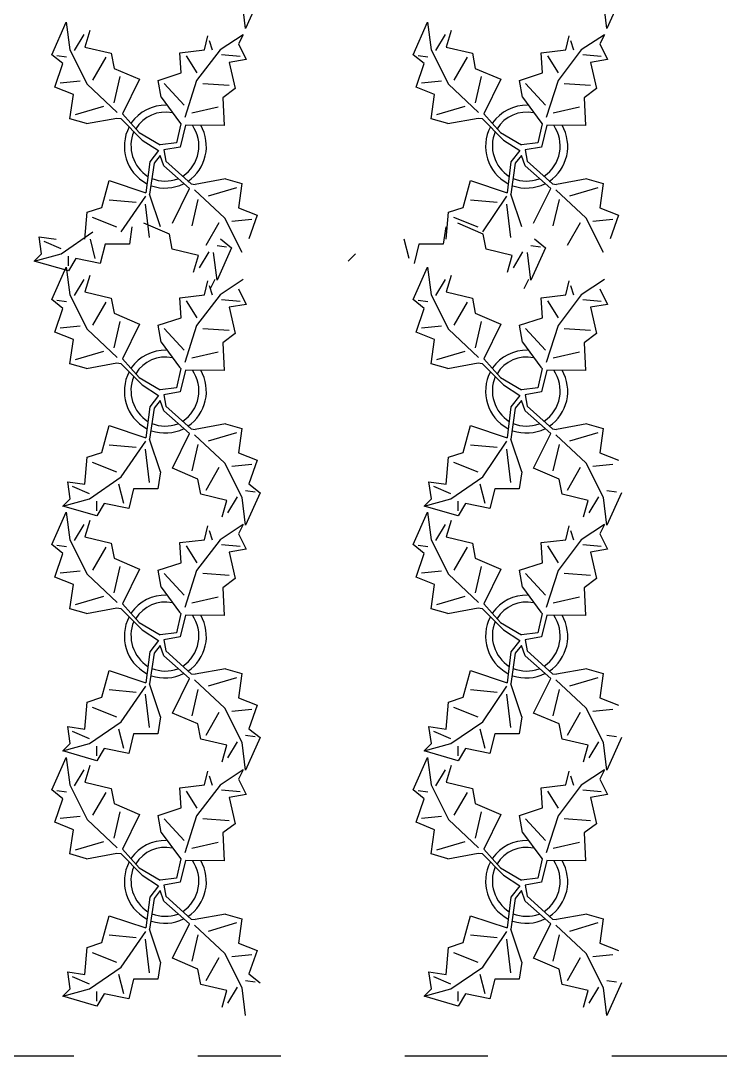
# Model space of a CAD drawing. Header units: inches. Extents: x 8624 to 20537, y 780 to 7738.
# Drawn here: x 17193.9 to 17295.3, y 1319.6 to 1469.7 of the extents above; entities that cross this region are included whole.
import ezdxf

# ---------------------------------------------------------------- set-up
doc = ezdxf.new("R2010")
doc.units = ezdxf.units.IN
doc.header["$MEASUREMENT"] = 0
doc.linetypes.add('ACAD_ISO03W100', pattern=[30, 12, -18])

msp = doc.modelspace()

# ---------------------------------------------------------------- linework, layer by layer
at = {"color": 114, "linetype": 'Continuous'}
for p, q in [((17226.5, 1468.58), (17225.99, 1472.58)), ((17228.59, 1473.29), (17226.5, 1468.58)), ((17278.87, 1468.58), (17278.36, 1472.58)), ((17280.96, 1473.29), (17278.87, 1468.58)), ((17198.42, 1464.77), (17200.5, 1469.48)), ((17200.5, 1469.48), (17201.01, 1465.48)), ((17250.79, 1464.77), (17252.88, 1469.48)), ((17252.88, 1469.48), (17253.39, 1465.48)), ((17203.91, 1468.28), (17203.21, 1465.88)), ((17256.28, 1468.28), (17255.59, 1465.88)), ((17201.71, 1465.38), (17203.11, 1467.68)), ((17220.55, 1465.47), (17221.02, 1467.48)), ((17221.23, 1466.81), (17221.67, 1465.47)), ((17226.16, 1467.67), (17222.79, 1465.46)), ((17226.16, 1467.67), (17225.48, 1466.33)), ((17225.48, 1466.33), (17226.58, 1464.09)), ((17254.09, 1465.38), (17255.48, 1467.68)), ((17272.93, 1465.47), (17273.39, 1467.48)), ((17273.61, 1466.81), (17274.04, 1465.47)), ((17278.53, 1467.67), (17275.16, 1465.46)), ((17278.53, 1467.67), (17277.85, 1466.33)), ((17277.85, 1466.33), (17278.95, 1464.09)), ((17201.01, 1465.48), (17203.52, 1460.48)), ((17203.21, 1465.88), (17207.01, 1464.99)), ((17207.01, 1464.99), (17207.42, 1462.79)), ((17216.97, 1465.05), (17220.55, 1465.47)), ((17217.17, 1462.15), (17216.97, 1465.05)), ((17222.79, 1465.46), (17219.4, 1461.01)), ((17253.39, 1465.48), (17255.9, 1460.48)), ((17255.59, 1465.88), (17259.39, 1464.99)), ((17259.39, 1464.99), (17259.79, 1462.79)), ((17269.35, 1465.05), (17272.93, 1465.47)), ((17269.55, 1462.15), (17269.35, 1465.05)), ((17275.16, 1465.46), (17271.78, 1461.01)), ((17200.02, 1463.47), (17198.42, 1464.77)), ((17198.83, 1460.07), (17200.02, 1463.47)), ((17199.12, 1464.67), (17200.52, 1464.48)), ((17206.22, 1464.39), (17204.32, 1461.08)), ((17217.86, 1464.6), (17219.41, 1462.13)), ((17223.01, 1464.78), (17225.69, 1464.54)), ((17226.58, 1464.09), (17224.12, 1463.66)), ((17224.12, 1463.66), (17224.98, 1459.85)), ((17252.39, 1463.47), (17250.79, 1464.77)), ((17251.2, 1460.07), (17252.39, 1463.47)), ((17251.49, 1464.67), (17252.89, 1464.48)), ((17258.59, 1464.39), (17256.7, 1461.08)), ((17270.24, 1464.6), (17271.78, 1462.13)), ((17275.38, 1464.78), (17278.06, 1464.54)), ((17278.95, 1464.09), (17276.49, 1463.66)), ((17276.49, 1463.66), (17277.36, 1459.85)), ((17207.42, 1462.79), (17211.12, 1461.2)), ((17213.81, 1461.05), (17217.17, 1462.15)), ((17259.79, 1462.79), (17263.5, 1461.2)), ((17266.19, 1461.05), (17269.55, 1462.15)), ((17199.62, 1460.67), (17202.52, 1460.98)), ((17203.52, 1460.48), (17207.87, 1456.37)), ((17207.43, 1457.79), (17208.32, 1461.59)), ((17211.12, 1461.2), (17208.63, 1456.19)), ((17214.24, 1458.59), (17213.81, 1461.05)), ((17214.7, 1460.6), (17217.59, 1457.45)), ((17219.4, 1461.01), (17217.67, 1455.66)), ((17224.09, 1460.3), (17220.29, 1460.56)), ((17252, 1460.67), (17254.9, 1460.98)), ((17255.9, 1460.48), (17260.24, 1456.37)), ((17259.8, 1457.79), (17260.7, 1461.59)), ((17263.5, 1461.2), (17261.01, 1456.19)), ((17266.61, 1458.59), (17266.19, 1461.05)), ((17267.08, 1460.6), (17269.96, 1457.45)), ((17271.78, 1461.01), (17270.05, 1455.66)), ((17276.47, 1460.3), (17272.67, 1460.56)), ((17201.53, 1458.98), (17198.83, 1460.07)), ((17201.04, 1455.48), (17201.53, 1458.98)), ((17224.98, 1459.85), (17223.18, 1458.52)), ((17253.9, 1458.98), (17251.2, 1460.07)), ((17253.41, 1455.48), (17253.9, 1458.98)), ((17277.36, 1459.85), (17275.56, 1458.52)), ((17201.83, 1456.08), (17205.93, 1457.29)), ((17214.24, 1458.59), (17216.9, 1454.99)), ((17223.18, 1458.52), (17223.38, 1454.5)), ((17254.21, 1456.08), (17258.31, 1457.29)), ((17266.61, 1458.59), (17269.27, 1454.99)), ((17275.56, 1458.52), (17275.75, 1454.5)), ((17211.07, 1453.49), (17208.63, 1456.19)), ((17218.69, 1456.32), (17222.5, 1457.19)), ((17263.44, 1453.49), (17261.01, 1456.19)), ((17271.07, 1456.32), (17274.88, 1457.19)), ((17203.44, 1454.78), (17201.04, 1455.48)), ((17203.44, 1454.78), (17207.84, 1455.59)), ((17207.84, 1455.59), (17208.4, 1455.53)), ((17208.4, 1455.53), (17211.52, 1452.4)), ((17217.12, 1454.77), (17216.48, 1452)), ((17216.9, 1454.99), (17217.12, 1454.77)), ((17217.79, 1454.54), (17217, 1451.39)), ((17223.38, 1454.5), (17217.79, 1454.54)), ((17255.81, 1454.78), (17253.41, 1455.48)), ((17255.81, 1454.78), (17260.21, 1455.59)), ((17260.21, 1455.59), (17260.78, 1455.53)), ((17260.78, 1455.53), (17263.9, 1452.4)), ((17269.49, 1454.77), (17268.85, 1452)), ((17269.27, 1454.99), (17269.49, 1454.77)), ((17270.16, 1454.54), (17269.37, 1451.39)), ((17275.75, 1454.5), (17270.16, 1454.54)), ((17211.07, 1453.49), (17214.13, 1451.69)), ((17263.44, 1453.49), (17266.5, 1451.69)), ((17211.52, 1452.4), (17213.87, 1450.88)), ((17216.48, 1452), (17214.13, 1451.69)), ((17217, 1451.39), (17214.65, 1450.98)), ((17216.48, 1452), (17216.48, 1452)), ((17263.9, 1452.4), (17266.24, 1450.88)), ((17268.85, 1452), (17266.5, 1451.69)), ((17269.37, 1451.39), (17267.03, 1450.98)), ((17268.85, 1452), (17268.85, 1452)), ((17213.87, 1450.88), (17212.59, 1449.22)), ((17214.13, 1450.17), (17213.22, 1449.05)), ((17214.65, 1448.64), (17214.13, 1450.17)), ((17214.65, 1450.98), (17214.91, 1449.35)), ((17266.24, 1450.88), (17264.96, 1449.22)), ((17266.5, 1450.17), (17265.59, 1449.05)), ((17267.03, 1448.64), (17266.5, 1450.17)), ((17267.03, 1450.98), (17267.29, 1449.35)), ((17212.59, 1449.22), (17212.02, 1444.76)), ((17213.22, 1449.05), (17212.57, 1444.57)), ((17218.37, 1445.36), (17214.65, 1448.64)), ((17214.91, 1449.35), (17218.6, 1446.03)), ((17264.96, 1449.22), (17264.39, 1444.76)), ((17265.59, 1449.05), (17264.94, 1444.57)), ((17270.74, 1445.36), (17267.03, 1448.64)), ((17267.29, 1449.35), (17270.97, 1446.03)), ((17205.66, 1442.64), (17206.72, 1446.52)), ((17206.72, 1446.52), (17212.02, 1444.76)), ((17215.88, 1440.36), (17218.37, 1445.36)), ((17218.6, 1446.03), (17219.17, 1445.97)), ((17223.56, 1446.78), (17219.17, 1445.97)), ((17225.17, 1445.48), (17221.07, 1444.27)), ((17223.56, 1446.78), (17225.97, 1446.08)), ((17225.97, 1446.08), (17225.47, 1442.58)), ((17258.03, 1442.64), (17259.09, 1446.52)), ((17259.09, 1446.52), (17264.39, 1444.76)), ((17268.25, 1440.36), (17270.74, 1445.36)), ((17270.97, 1446.03), (17271.54, 1445.97)), ((17275.94, 1446.78), (17271.54, 1445.97)), ((17277.54, 1445.48), (17273.44, 1444.27)), ((17275.94, 1446.78), (17278.34, 1446.08)), ((17278.34, 1446.08), (17277.85, 1442.58)), ((17208.48, 1439.1), (17212.01, 1444.25)), ((17214.14, 1439.81), (17212.57, 1444.57)), ((17223.48, 1441.08), (17219.09, 1445.18)), ((17260.86, 1439.1), (17264.38, 1444.25)), ((17266.52, 1439.81), (17264.94, 1444.57)), ((17275.85, 1441.08), (17271.46, 1445.18)), ((17203.53, 1441.93), (17205.66, 1442.64)), ((17210.61, 1443.34), (17206.72, 1443.7)), ((17211.94, 1443.11), (17212.51, 1438.27)), ((17219.57, 1443.77), (17218.68, 1439.96)), ((17225.47, 1442.58), (17228.18, 1441.49)), ((17255.91, 1441.93), (17258.03, 1442.64)), ((17262.98, 1443.34), (17259.09, 1443.7)), ((17264.31, 1443.11), (17264.89, 1438.27)), ((17271.94, 1443.77), (17271.05, 1439.96)), ((17277.85, 1442.58), (17280.55, 1441.49)), ((17203.18, 1438.04), (17203.53, 1441.93)), ((17204.24, 1441.22), (17207.78, 1439.81)), ((17225.99, 1436.08), (17223.48, 1441.08)), ((17227.38, 1440.88), (17224.48, 1440.58)), ((17228.18, 1441.49), (17226.98, 1438.08)), ((17255.56, 1438.04), (17255.91, 1441.93)), ((17256.62, 1441.22), (17260.15, 1439.81)), ((17278.36, 1436.08), (17275.85, 1441.08)), ((17279.75, 1440.88), (17276.85, 1440.58)), ((17280.55, 1441.49), (17279.36, 1438.08)), ((17210, 1439.81), (17209.65, 1437.33)), ((17215.45, 1438.77), (17211.74, 1440.36)), ((17220.79, 1437.17), (17222.68, 1440.47)), ((17255.5, 1439.81), (17255.15, 1437.33)), ((17260.95, 1438.77), (17257.24, 1440.36)), ((17273.16, 1437.17), (17275.05, 1440.47)), ((17196.57, 1438.39), (17199.04, 1438.04)), ((17196.92, 1435.92), (17196.57, 1438.39)), ((17199.75, 1435.92), (17204.35, 1439.1)), ((17204.7, 1435.21), (17203.99, 1438.04)), ((17215.85, 1436.57), (17215.45, 1438.77)), ((17222.85, 1438.08), (17224.45, 1436.79)), ((17250.2, 1435.21), (17249.49, 1438.04)), ((17261.35, 1436.57), (17260.95, 1438.77)), ((17268.35, 1438.08), (17269.95, 1436.79)), ((17199.75, 1436.62), (17197.28, 1437.69)), ((17206.12, 1437.33), (17205.41, 1434.5)), ((17209.65, 1437.33), (17206.12, 1437.33)), ((17219.65, 1435.68), (17215.85, 1436.57)), ((17223.75, 1436.89), (17222.35, 1437.08)), ((17224.45, 1436.79), (17222.36, 1432.08)), ((17251.62, 1437.33), (17250.91, 1434.5)), ((17255.15, 1437.33), (17251.62, 1437.33)), ((17265.15, 1435.68), (17261.35, 1436.57)), ((17269.25, 1436.89), (17267.85, 1437.08)), ((17269.95, 1436.79), (17267.86, 1432.08)), ((17195.86, 1434.86), (17199.75, 1435.92)), ((17195.86, 1434.86), (17196.92, 1435.92)), ((17200.81, 1433.44), (17195.86, 1434.86)), ((17200.81, 1434.15), (17200.81, 1435.56)), ((17201.87, 1435.21), (17200.81, 1433.44)), ((17205.41, 1434.5), (17201.87, 1435.21)), ((17218.96, 1433.27), (17219.65, 1435.68)), ((17221.15, 1436.18), (17219.76, 1433.88)), ((17222.36, 1432.08), (17221.85, 1436.08)), ((17241.36, 1434.86), (17242.42, 1435.92)), ((17264.46, 1433.27), (17265.15, 1435.68)), ((17266.65, 1436.18), (17265.26, 1433.88)), ((17267.86, 1432.08), (17267.35, 1436.08)), ((17198.42, 1429.27), (17200.5, 1433.98)), ((17200.5, 1433.98), (17201.01, 1429.98)), ((17250.79, 1429.27), (17252.88, 1433.98)), ((17252.88, 1433.98), (17253.39, 1429.98)), ((17201.71, 1429.88), (17203.11, 1432.18)), ((17203.91, 1432.78), (17203.21, 1430.38)), ((17220.55, 1429.97), (17221.02, 1431.98)), ((17222.02, 1432.17), (17221.34, 1430.83)), ((17226.16, 1432.17), (17222.79, 1429.96)), ((17254.09, 1429.88), (17255.48, 1432.18)), ((17256.28, 1432.78), (17255.59, 1430.38)), ((17267.52, 1432.17), (17266.84, 1430.83)), ((17272.93, 1429.97), (17273.39, 1431.98)), ((17278.53, 1432.17), (17275.16, 1429.96)), ((17203.21, 1430.38), (17207.01, 1429.49)), ((17221.23, 1431.31), (17221.67, 1429.97)), ((17225.48, 1430.83), (17226.58, 1428.59)), ((17255.59, 1430.38), (17259.39, 1429.49)), ((17273.61, 1431.31), (17274.04, 1429.97)), ((17277.85, 1430.83), (17278.95, 1428.59)), ((17200.02, 1427.97), (17198.42, 1429.27)), ((17199.12, 1429.17), (17200.52, 1428.98)), ((17201.01, 1429.98), (17203.52, 1424.98)), ((17206.22, 1428.89), (17204.32, 1425.58)), ((17207.01, 1429.49), (17207.42, 1427.29)), ((17216.97, 1429.55), (17220.55, 1429.97)), ((17217.17, 1426.65), (17216.97, 1429.55)), ((17217.86, 1429.1), (17219.41, 1426.63)), ((17222.79, 1429.96), (17219.4, 1425.51)), ((17223.01, 1429.28), (17225.69, 1429.04)), ((17252.39, 1427.97), (17250.79, 1429.27)), ((17251.49, 1429.17), (17252.89, 1428.98)), ((17253.39, 1429.98), (17255.9, 1424.98)), ((17258.59, 1428.89), (17256.7, 1425.58)), ((17259.39, 1429.49), (17259.79, 1427.29)), ((17269.35, 1429.55), (17272.93, 1429.97)), ((17269.55, 1426.65), (17269.35, 1429.55)), ((17270.24, 1429.1), (17271.78, 1426.63)), ((17275.16, 1429.96), (17271.78, 1425.51)), ((17275.38, 1429.28), (17278.06, 1429.04)), ((17198.83, 1424.57), (17200.02, 1427.97)), ((17207.42, 1427.29), (17211.12, 1425.7)), ((17226.58, 1428.59), (17224.12, 1428.16)), ((17224.12, 1428.16), (17224.98, 1424.35)), ((17251.2, 1424.57), (17252.39, 1427.97)), ((17259.79, 1427.29), (17263.5, 1425.7)), ((17278.95, 1428.59), (17276.49, 1428.16)), ((17276.49, 1428.16), (17277.36, 1424.35)), ((17207.43, 1422.29), (17208.32, 1426.09)), ((17213.81, 1425.55), (17217.17, 1426.65)), ((17259.8, 1422.29), (17260.7, 1426.09)), ((17266.19, 1425.55), (17269.55, 1426.65)), ((17201.53, 1423.48), (17198.83, 1424.57)), ((17199.62, 1425.17), (17202.52, 1425.48)), ((17203.52, 1424.98), (17207.87, 1420.87)), ((17211.12, 1425.7), (17208.63, 1420.69)), ((17214.24, 1423.09), (17213.81, 1425.55)), ((17214.7, 1425.1), (17217.59, 1421.95)), ((17219.4, 1425.51), (17217.67, 1420.16)), ((17224.09, 1424.8), (17220.29, 1425.06)), ((17224.98, 1424.35), (17223.18, 1423.02)), ((17253.9, 1423.48), (17251.2, 1424.57)), ((17252, 1425.17), (17254.9, 1425.48)), ((17255.9, 1424.98), (17260.24, 1420.87)), ((17263.5, 1425.7), (17261.01, 1420.69)), ((17266.61, 1423.09), (17266.19, 1425.55)), ((17267.08, 1425.1), (17269.96, 1421.95)), ((17271.78, 1425.51), (17270.05, 1420.16)), ((17276.47, 1424.8), (17272.67, 1425.06)), ((17277.36, 1424.35), (17275.56, 1423.02)), ((17201.04, 1419.98), (17201.53, 1423.48)), ((17214.24, 1423.09), (17216.9, 1419.49)), ((17223.18, 1423.02), (17223.38, 1419)), ((17253.41, 1419.98), (17253.9, 1423.48)), ((17266.61, 1423.09), (17269.27, 1419.49)), ((17275.56, 1423.02), (17275.75, 1419)), ((17201.83, 1420.58), (17205.93, 1421.79)), ((17218.69, 1420.82), (17222.5, 1421.69)), ((17254.21, 1420.58), (17258.31, 1421.79)), ((17271.07, 1420.82), (17274.88, 1421.69)), ((17203.44, 1419.28), (17201.04, 1419.98)), ((17203.44, 1419.28), (17207.84, 1420.09)), ((17207.84, 1420.09), (17208.4, 1420.03)), ((17208.4, 1420.03), (17211.52, 1416.9)), ((17211.07, 1417.99), (17208.63, 1420.69)), ((17255.81, 1419.28), (17253.41, 1419.98)), ((17255.81, 1419.28), (17260.21, 1420.09)), ((17260.21, 1420.09), (17260.78, 1420.03)), ((17260.78, 1420.03), (17263.9, 1416.9)), ((17263.44, 1417.99), (17261.01, 1420.69)), ((17217.12, 1419.27), (17216.48, 1416.5)), ((17216.9, 1419.49), (17217.12, 1419.27)), ((17217.79, 1419.04), (17217, 1415.89)), ((17223.38, 1419), (17217.79, 1419.04)), ((17269.49, 1419.27), (17268.85, 1416.5)), ((17269.27, 1419.49), (17269.49, 1419.27)), ((17270.16, 1419.04), (17269.37, 1415.89)), ((17275.75, 1419), (17270.16, 1419.04)), ((17211.07, 1417.99), (17214.13, 1416.19)), ((17211.52, 1416.9), (17213.87, 1415.38)), ((17263.44, 1417.99), (17266.5, 1416.19)), ((17263.9, 1416.9), (17266.24, 1415.38)), ((17213.87, 1415.38), (17212.59, 1413.72)), ((17216.48, 1416.5), (17214.13, 1416.19)), ((17217, 1415.89), (17214.65, 1415.48)), ((17214.65, 1415.48), (17214.91, 1413.85)), ((17216.48, 1416.5), (17216.48, 1416.5)), ((17266.24, 1415.38), (17264.96, 1413.72)), ((17268.85, 1416.5), (17266.5, 1416.19)), ((17269.37, 1415.89), (17267.03, 1415.48)), ((17267.03, 1415.48), (17267.29, 1413.85)), ((17268.85, 1416.5), (17268.85, 1416.5)), ((17214.13, 1414.67), (17213.22, 1413.55)), ((17214.65, 1413.14), (17214.13, 1414.67)), ((17214.91, 1413.85), (17218.6, 1410.53)), ((17266.5, 1414.67), (17265.59, 1413.55)), ((17267.03, 1413.14), (17266.5, 1414.67)), ((17267.29, 1413.85), (17270.97, 1410.53)), ((17212.59, 1413.72), (17212.02, 1409.26)), ((17213.22, 1413.55), (17212.57, 1409.07)), ((17218.37, 1409.86), (17214.65, 1413.14)), ((17264.96, 1413.72), (17264.39, 1409.26)), ((17265.59, 1413.55), (17264.94, 1409.07)), ((17270.74, 1409.86), (17267.03, 1413.14)), ((17205.66, 1407.14), (17206.72, 1411.02)), ((17206.72, 1411.02), (17212.02, 1409.26)), ((17223.56, 1411.28), (17219.17, 1410.47)), ((17223.56, 1411.28), (17225.97, 1410.58)), ((17258.03, 1407.14), (17259.09, 1411.02)), ((17259.09, 1411.02), (17264.39, 1409.26)), ((17275.94, 1411.28), (17271.54, 1410.47)), ((17275.94, 1411.28), (17278.34, 1410.58)), ((17215.88, 1404.86), (17218.37, 1409.86)), ((17218.6, 1410.53), (17219.17, 1410.47)), ((17223.48, 1405.58), (17219.09, 1409.68)), ((17225.17, 1409.98), (17221.07, 1408.77)), ((17225.97, 1410.58), (17225.47, 1407.08)), ((17268.25, 1404.86), (17270.74, 1409.86)), ((17270.97, 1410.53), (17271.54, 1410.47)), ((17275.85, 1405.58), (17271.46, 1409.68)), ((17277.54, 1409.98), (17273.44, 1408.77)), ((17278.34, 1410.58), (17277.85, 1407.08)), ((17210.61, 1407.84), (17206.72, 1408.2)), ((17208.48, 1403.6), (17212.01, 1408.75)), ((17214.14, 1404.31), (17212.57, 1409.07)), ((17219.57, 1408.27), (17218.68, 1404.46)), ((17262.98, 1407.84), (17259.09, 1408.2)), ((17260.86, 1403.6), (17264.38, 1408.75)), ((17266.52, 1404.31), (17264.94, 1409.07)), ((17271.94, 1408.27), (17271.05, 1404.46)), ((17203.18, 1402.54), (17203.53, 1406.43)), ((17203.53, 1406.43), (17205.66, 1407.14)), ((17211.94, 1407.61), (17212.51, 1402.77)), ((17225.47, 1407.08), (17228.18, 1405.99)), ((17255.56, 1402.54), (17255.91, 1406.43)), ((17255.91, 1406.43), (17258.03, 1407.14)), ((17264.31, 1407.61), (17264.89, 1402.77)), ((17277.85, 1407.08), (17280.55, 1405.99)), ((17204.24, 1405.72), (17207.78, 1404.31)), ((17219.58, 1403.27), (17215.88, 1404.86)), ((17220.79, 1401.67), (17222.68, 1404.97)), ((17225.99, 1400.58), (17223.48, 1405.58)), ((17227.38, 1405.38), (17224.48, 1405.08)), ((17228.18, 1405.99), (17226.98, 1402.58)), ((17256.62, 1405.72), (17260.15, 1404.31)), ((17271.96, 1403.27), (17268.25, 1404.86)), ((17273.16, 1401.67), (17275.05, 1404.97)), ((17278.36, 1400.58), (17275.85, 1405.58)), ((17279.75, 1405.38), (17276.85, 1405.08)), ((17203.89, 1400.42), (17208.48, 1403.6)), ((17214.14, 1404.31), (17213.79, 1401.83)), ((17219.99, 1401.07), (17219.58, 1403.27)), ((17256.26, 1400.42), (17260.86, 1403.6)), ((17266.52, 1404.31), (17266.16, 1401.83)), ((17272.36, 1401.07), (17271.96, 1403.27)), ((17200.71, 1402.89), (17203.18, 1402.54)), ((17201.06, 1400.42), (17200.71, 1402.89)), ((17203.89, 1401.12), (17201.41, 1402.19)), ((17208.84, 1399.71), (17208.13, 1402.54)), ((17210.25, 1401.83), (17209.55, 1399)), ((17213.79, 1401.83), (17210.25, 1401.83)), ((17226.98, 1402.58), (17228.59, 1401.29)), ((17253.08, 1402.89), (17255.56, 1402.54)), ((17253.43, 1400.42), (17253.08, 1402.89)), ((17256.26, 1401.12), (17253.79, 1402.19)), ((17261.21, 1399.71), (17260.5, 1402.54)), ((17262.63, 1401.83), (17261.92, 1399)), ((17266.16, 1401.83), (17262.63, 1401.83)), ((17200, 1399.36), (17203.89, 1400.42)), ((17200, 1399.36), (17201.06, 1400.42)), ((17223.79, 1400.18), (17219.99, 1401.07)), ((17225.29, 1400.68), (17223.89, 1398.38)), ((17226.5, 1396.58), (17225.99, 1400.58)), ((17227.89, 1401.39), (17226.49, 1401.58)), ((17228.59, 1401.29), (17226.5, 1396.58)), ((17252.37, 1399.36), (17256.26, 1400.42)), ((17252.37, 1399.36), (17253.43, 1400.42)), ((17276.16, 1400.18), (17272.36, 1401.07)), ((17277.66, 1400.68), (17276.27, 1398.38)), ((17278.87, 1396.58), (17278.36, 1400.58)), ((17280.26, 1401.39), (17278.86, 1401.58)), ((17280.96, 1401.29), (17278.87, 1396.58)), ((17204.95, 1397.94), (17200, 1399.36)), ((17204.95, 1398.65), (17204.95, 1400.06)), ((17206.01, 1399.71), (17204.95, 1397.94)), ((17209.55, 1399), (17206.01, 1399.71)), ((17223.09, 1397.77), (17223.79, 1400.18)), ((17257.32, 1397.94), (17252.37, 1399.36)), ((17257.32, 1398.65), (17257.32, 1400.06)), ((17258.38, 1399.71), (17257.32, 1397.94)), ((17261.92, 1399), (17258.38, 1399.71)), ((17275.47, 1397.77), (17276.16, 1400.18)), ((17198.42, 1393.77), (17200.5, 1398.48)), ((17200.5, 1398.48), (17201.01, 1394.48)), ((17203.91, 1397.28), (17203.21, 1394.88)), ((17250.79, 1393.77), (17252.88, 1398.48)), ((17252.88, 1398.48), (17253.39, 1394.48)), ((17256.28, 1397.28), (17255.59, 1394.88)), ((17201.71, 1394.38), (17203.11, 1396.68)), ((17220.55, 1394.47), (17221.02, 1396.48)), ((17221.23, 1395.81), (17221.67, 1394.47)), ((17226.16, 1396.67), (17222.79, 1394.46)), ((17226.16, 1396.67), (17225.48, 1395.33)), ((17254.09, 1394.38), (17255.48, 1396.68)), ((17272.93, 1394.47), (17273.39, 1396.48)), ((17273.61, 1395.81), (17274.04, 1394.47)), ((17278.53, 1396.67), (17275.16, 1394.46)), ((17278.53, 1396.67), (17277.85, 1395.33)), ((17201.01, 1394.48), (17203.52, 1389.48)), ((17203.21, 1394.88), (17207.01, 1393.99)), ((17216.97, 1394.05), (17220.55, 1394.47)), ((17222.79, 1394.46), (17219.4, 1390.01)), ((17225.48, 1395.33), (17226.58, 1393.09)), ((17253.39, 1394.48), (17255.9, 1389.48)), ((17255.59, 1394.88), (17259.39, 1393.99)), ((17269.35, 1394.05), (17272.93, 1394.47)), ((17275.16, 1394.46), (17271.78, 1390.01)), ((17277.85, 1395.33), (17278.95, 1393.09)), ((17200.02, 1392.47), (17198.42, 1393.77)), ((17199.12, 1393.67), (17200.52, 1393.48)), ((17206.22, 1393.39), (17204.32, 1390.08)), ((17207.01, 1393.99), (17207.42, 1391.79)), ((17217.17, 1391.15), (17216.97, 1394.05)), ((17217.86, 1393.6), (17219.41, 1391.13)), ((17223.01, 1393.78), (17225.69, 1393.54)), ((17226.58, 1393.09), (17224.12, 1392.66)), ((17252.39, 1392.47), (17250.79, 1393.77)), ((17251.49, 1393.67), (17252.89, 1393.48)), ((17258.59, 1393.39), (17256.7, 1390.08)), ((17259.39, 1393.99), (17259.79, 1391.79)), ((17269.55, 1391.15), (17269.35, 1394.05)), ((17270.24, 1393.6), (17271.78, 1391.13)), ((17275.38, 1393.78), (17278.06, 1393.54)), ((17278.95, 1393.09), (17276.49, 1392.66)), ((17198.83, 1389.07), (17200.02, 1392.47)), ((17207.42, 1391.79), (17211.12, 1390.2)), ((17224.12, 1392.66), (17224.98, 1388.85)), ((17251.2, 1389.07), (17252.39, 1392.47)), ((17259.79, 1391.79), (17263.5, 1390.2)), ((17276.49, 1392.66), (17277.36, 1388.85)), ((17199.62, 1389.67), (17202.52, 1389.98)), ((17207.43, 1386.79), (17208.32, 1390.59)), ((17211.12, 1390.2), (17208.63, 1385.19)), ((17213.81, 1390.05), (17217.17, 1391.15)), ((17214.24, 1387.59), (17213.81, 1390.05)), ((17219.4, 1390.01), (17217.67, 1384.66)), ((17252, 1389.67), (17254.9, 1389.98)), ((17259.8, 1386.79), (17260.7, 1390.59)), ((17263.5, 1390.2), (17261.01, 1385.19)), ((17266.19, 1390.05), (17269.55, 1391.15)), ((17266.61, 1387.59), (17266.19, 1390.05)), ((17271.78, 1390.01), (17270.05, 1384.66)), ((17201.53, 1387.98), (17198.83, 1389.07)), ((17203.52, 1389.48), (17207.87, 1385.37)), ((17214.7, 1389.6), (17217.59, 1386.45)), ((17224.09, 1389.3), (17220.29, 1389.56)), ((17224.98, 1388.85), (17223.18, 1387.52)), ((17253.9, 1387.98), (17251.2, 1389.07)), ((17255.9, 1389.48), (17260.24, 1385.37)), ((17267.08, 1389.6), (17269.96, 1386.45)), ((17276.47, 1389.3), (17272.67, 1389.56)), ((17277.36, 1388.85), (17275.56, 1387.52)), ((17201.04, 1384.48), (17201.53, 1387.98)), ((17214.24, 1387.59), (17216.9, 1383.99)), ((17223.18, 1387.52), (17223.38, 1383.5)), ((17253.41, 1384.48), (17253.9, 1387.98)), ((17266.61, 1387.59), (17269.27, 1383.99)), ((17275.56, 1387.52), (17275.75, 1383.5)), ((17201.83, 1385.08), (17205.93, 1386.29)), ((17218.69, 1385.32), (17222.5, 1386.19)), ((17254.21, 1385.08), (17258.31, 1386.29)), ((17271.07, 1385.32), (17274.88, 1386.19)), ((17203.44, 1383.78), (17201.04, 1384.48)), ((17203.44, 1383.78), (17207.84, 1384.59)), ((17207.84, 1384.59), (17208.4, 1384.53)), ((17208.4, 1384.53), (17211.52, 1381.4)), ((17211.07, 1382.49), (17208.63, 1385.19)), ((17217.12, 1383.77), (17216.48, 1381)), ((17216.9, 1383.99), (17217.12, 1383.77)), ((17255.81, 1383.78), (17253.41, 1384.48)), ((17255.81, 1383.78), (17260.21, 1384.59)), ((17260.21, 1384.59), (17260.78, 1384.53)), ((17260.78, 1384.53), (17263.9, 1381.4)), ((17263.44, 1382.49), (17261.01, 1385.19)), ((17269.49, 1383.77), (17268.85, 1381)), ((17269.27, 1383.99), (17269.49, 1383.77)), ((17211.07, 1382.49), (17214.13, 1380.69)), ((17217.79, 1383.54), (17217, 1380.39)), ((17223.38, 1383.5), (17217.79, 1383.54)), ((17263.44, 1382.49), (17266.5, 1380.69)), ((17270.16, 1383.54), (17269.37, 1380.39)), ((17275.75, 1383.5), (17270.16, 1383.54)), ((17211.52, 1381.4), (17213.87, 1379.88)), ((17216.48, 1381), (17214.13, 1380.69)), ((17216.48, 1381), (17216.48, 1381)), ((17263.9, 1381.4), (17266.24, 1379.88)), ((17268.85, 1381), (17266.5, 1380.69)), ((17268.85, 1381), (17268.85, 1381)), ((17213.87, 1379.88), (17212.59, 1378.22)), ((17217, 1380.39), (17214.65, 1379.98)), ((17214.65, 1379.98), (17214.91, 1378.35)), ((17266.24, 1379.88), (17264.96, 1378.22)), ((17269.37, 1380.39), (17267.03, 1379.98)), ((17267.03, 1379.98), (17267.29, 1378.35)), ((17212.59, 1378.22), (17212.02, 1373.76)), ((17213.22, 1378.05), (17212.57, 1373.57)), ((17214.13, 1379.17), (17213.22, 1378.05)), ((17214.65, 1377.64), (17214.13, 1379.17)), ((17214.91, 1378.35), (17218.6, 1375.03)), ((17264.96, 1378.22), (17264.39, 1373.76)), ((17265.59, 1378.05), (17264.94, 1373.57)), ((17266.5, 1379.17), (17265.59, 1378.05)), ((17267.03, 1377.64), (17266.5, 1379.17)), ((17267.29, 1378.35), (17270.97, 1375.03)), ((17218.37, 1374.36), (17214.65, 1377.64)), ((17270.74, 1374.36), (17267.03, 1377.64)), ((17205.66, 1371.64), (17206.72, 1375.52)), ((17206.72, 1375.52), (17212.02, 1373.76)), ((17218.6, 1375.03), (17219.17, 1374.97)), ((17223.56, 1375.78), (17219.17, 1374.97)), ((17223.56, 1375.78), (17225.97, 1375.08)), ((17225.97, 1375.08), (17225.47, 1371.58)), ((17258.03, 1371.64), (17259.09, 1375.52)), ((17259.09, 1375.52), (17264.39, 1373.76)), ((17270.97, 1375.03), (17271.54, 1374.97)), ((17275.94, 1375.78), (17271.54, 1374.97)), ((17275.94, 1375.78), (17278.34, 1375.08)), ((17278.34, 1375.08), (17277.85, 1371.58)), ((17208.48, 1368.1), (17212.01, 1373.25)), ((17214.14, 1368.81), (17212.57, 1373.57)), ((17215.88, 1369.36), (17218.37, 1374.36)), ((17223.48, 1370.08), (17219.09, 1374.18)), ((17225.17, 1374.48), (17221.07, 1373.27)), ((17260.86, 1368.1), (17264.38, 1373.25)), ((17266.52, 1368.81), (17264.94, 1373.57)), ((17268.25, 1369.36), (17270.74, 1374.36)), ((17275.85, 1370.08), (17271.46, 1374.18)), ((17277.54, 1374.48), (17273.44, 1373.27)), ((17210.61, 1372.34), (17206.72, 1372.7)), ((17211.94, 1372.11), (17212.51, 1367.27)), ((17219.57, 1372.77), (17218.68, 1368.96)), ((17262.98, 1372.34), (17259.09, 1372.7)), ((17264.31, 1372.11), (17264.89, 1367.27)), ((17271.94, 1372.77), (17271.05, 1368.96)), ((17203.18, 1367.04), (17203.53, 1370.93)), ((17203.53, 1370.93), (17205.66, 1371.64)), ((17225.47, 1371.58), (17228.18, 1370.49)), ((17228.18, 1370.49), (17226.98, 1367.08)), ((17255.56, 1367.04), (17255.91, 1370.93)), ((17255.91, 1370.93), (17258.03, 1371.64)), ((17277.85, 1371.58), (17280.55, 1370.49)), ((17204.24, 1370.22), (17207.78, 1368.81)), ((17214.14, 1368.81), (17213.79, 1366.33)), ((17219.58, 1367.77), (17215.88, 1369.36)), ((17220.79, 1366.17), (17222.68, 1369.47)), ((17225.99, 1365.08), (17223.48, 1370.08)), ((17227.38, 1369.88), (17224.48, 1369.58)), ((17256.62, 1370.22), (17260.15, 1368.81)), ((17266.52, 1368.81), (17266.16, 1366.33)), ((17271.96, 1367.77), (17268.25, 1369.36)), ((17273.16, 1366.17), (17275.05, 1369.47)), ((17278.36, 1365.08), (17275.85, 1370.08)), ((17279.75, 1369.88), (17276.85, 1369.58)), ((17200.71, 1367.39), (17203.18, 1367.04)), ((17201.06, 1364.92), (17200.71, 1367.39)), ((17203.89, 1364.92), (17208.48, 1368.1)), ((17219.99, 1365.57), (17219.58, 1367.77)), ((17253.08, 1367.39), (17255.56, 1367.04)), ((17253.43, 1364.92), (17253.08, 1367.39)), ((17256.26, 1364.92), (17260.86, 1368.1)), ((17272.36, 1365.57), (17271.96, 1367.77)), ((17203.89, 1365.62), (17201.41, 1366.69)), ((17208.84, 1364.21), (17208.13, 1367.04)), ((17210.25, 1366.33), (17209.55, 1363.5)), ((17213.79, 1366.33), (17210.25, 1366.33)), ((17227.89, 1365.89), (17226.49, 1366.08)), ((17228.59, 1365.79), (17226.5, 1361.08)), ((17226.98, 1367.08), (17228.59, 1365.79)), ((17256.26, 1365.62), (17253.79, 1366.69)), ((17261.21, 1364.21), (17260.5, 1367.04)), ((17262.63, 1366.33), (17261.92, 1363.5)), ((17266.16, 1366.33), (17262.63, 1366.33)), ((17280.26, 1365.89), (17278.86, 1366.08)), ((17280.96, 1365.79), (17278.87, 1361.08)), ((17200, 1363.86), (17203.89, 1364.92)), ((17200, 1363.86), (17201.06, 1364.92)), ((17204.95, 1363.15), (17204.95, 1364.56)), ((17223.79, 1364.68), (17219.99, 1365.57)), ((17223.09, 1362.27), (17223.79, 1364.68)), ((17225.29, 1365.18), (17223.89, 1362.88)), ((17226.5, 1361.08), (17225.99, 1365.08)), ((17252.37, 1363.86), (17256.26, 1364.92)), ((17252.37, 1363.86), (17253.43, 1364.92)), ((17257.32, 1363.15), (17257.32, 1364.56)), ((17276.16, 1364.68), (17272.36, 1365.57)), ((17275.47, 1362.27), (17276.16, 1364.68)), ((17277.66, 1365.18), (17276.27, 1362.88)), ((17278.87, 1361.08), (17278.36, 1365.08)), ((17198.42, 1358.22), (17200.5, 1362.93)), ((17204.95, 1362.44), (17200, 1363.86)), ((17200.5, 1362.93), (17201.01, 1358.93)), ((17206.01, 1364.21), (17204.95, 1362.44)), ((17209.55, 1363.5), (17206.01, 1364.21)), ((17250.79, 1358.22), (17252.88, 1362.93)), ((17257.32, 1362.44), (17252.37, 1363.86)), ((17252.88, 1362.93), (17253.39, 1358.93)), ((17258.38, 1364.21), (17257.32, 1362.44)), ((17261.92, 1363.5), (17258.38, 1364.21)), ((17203.91, 1361.74), (17203.21, 1359.33)), ((17256.28, 1361.74), (17255.59, 1359.33)), ((17201.71, 1358.83), (17203.11, 1361.13)), ((17220.55, 1358.93), (17221.02, 1360.94)), ((17221.23, 1360.26), (17221.67, 1358.92)), ((17226.16, 1361.12), (17222.79, 1358.91)), ((17226.16, 1361.12), (17225.48, 1359.78)), ((17225.48, 1359.78), (17226.58, 1357.54)), ((17254.09, 1358.83), (17255.48, 1361.13)), ((17272.93, 1358.93), (17273.39, 1360.94)), ((17273.61, 1360.26), (17274.04, 1358.92)), ((17278.53, 1361.12), (17275.16, 1358.91)), ((17278.53, 1361.12), (17277.85, 1359.78)), ((17277.85, 1359.78), (17278.95, 1357.54)), ((17201.01, 1358.93), (17203.52, 1353.94)), ((17203.21, 1359.33), (17207.01, 1358.44)), ((17207.01, 1358.44), (17207.42, 1356.24)), ((17216.97, 1358.51), (17220.55, 1358.93)), ((17217.17, 1355.6), (17216.97, 1358.51)), ((17222.79, 1358.91), (17219.4, 1354.46)), ((17223.01, 1358.24), (17225.69, 1357.99)), ((17253.39, 1358.93), (17255.9, 1353.94)), ((17255.59, 1359.33), (17259.39, 1358.44)), ((17259.39, 1358.44), (17259.79, 1356.24)), ((17269.35, 1358.51), (17272.93, 1358.93)), ((17269.55, 1355.6), (17269.35, 1358.51)), ((17275.16, 1358.91), (17271.78, 1354.46)), ((17275.38, 1358.24), (17278.06, 1357.99)), ((17200.02, 1356.93), (17198.42, 1358.22)), ((17198.83, 1353.52), (17200.02, 1356.93)), ((17199.12, 1358.13), (17200.52, 1357.93)), ((17206.22, 1357.84), (17204.32, 1354.54)), ((17217.86, 1358.05), (17219.41, 1355.58)), ((17226.58, 1357.54), (17224.12, 1357.11)), ((17224.12, 1357.11), (17224.98, 1353.3)), ((17252.39, 1356.93), (17250.79, 1358.22)), ((17251.2, 1353.52), (17252.39, 1356.93)), ((17251.49, 1358.13), (17252.89, 1357.93)), ((17258.59, 1357.84), (17256.7, 1354.54)), ((17270.24, 1358.05), (17271.78, 1355.58)), ((17278.95, 1357.54), (17276.49, 1357.11)), ((17276.49, 1357.11), (17277.36, 1353.3)), ((17207.42, 1356.24), (17211.12, 1354.65)), ((17213.81, 1354.51), (17217.17, 1355.6)), ((17259.79, 1356.24), (17263.5, 1354.65)), ((17266.19, 1354.51), (17269.55, 1355.6)), ((17199.62, 1354.13), (17202.52, 1354.43)), ((17203.52, 1353.94), (17207.87, 1349.83)), ((17207.43, 1351.24), (17208.32, 1355.05)), ((17211.12, 1354.65), (17208.63, 1349.65)), ((17214.24, 1352.04), (17213.81, 1354.51)), ((17214.7, 1354.05), (17217.59, 1350.9)), ((17219.4, 1354.46), (17217.67, 1349.11)), ((17224.09, 1353.76), (17220.29, 1354.01)), ((17252, 1354.13), (17254.9, 1354.43)), ((17255.9, 1353.94), (17260.24, 1349.83)), ((17259.8, 1351.24), (17260.7, 1355.05)), ((17263.5, 1354.65), (17261.01, 1349.65)), ((17266.61, 1352.04), (17266.19, 1354.51)), ((17267.08, 1354.05), (17269.96, 1350.9)), ((17271.78, 1354.46), (17270.05, 1349.11)), ((17276.47, 1353.76), (17272.67, 1354.01)), ((17201.53, 1352.43), (17198.83, 1353.52)), ((17201.04, 1348.93), (17201.53, 1352.43)), ((17224.98, 1353.3), (17223.18, 1351.98)), ((17253.9, 1352.43), (17251.2, 1353.52)), ((17253.41, 1348.93), (17253.9, 1352.43)), ((17277.36, 1353.3), (17275.56, 1351.98)), ((17201.83, 1349.53), (17205.93, 1350.74)), ((17214.24, 1352.04), (17216.9, 1348.45)), ((17223.18, 1351.98), (17223.38, 1347.95)), ((17254.21, 1349.53), (17258.31, 1350.74)), ((17266.61, 1352.04), (17269.27, 1348.45)), ((17275.56, 1351.98), (17275.75, 1347.95)), ((17211.07, 1346.94), (17208.63, 1349.65)), ((17218.69, 1349.77), (17222.5, 1350.64)), ((17263.44, 1346.94), (17261.01, 1349.65)), ((17271.07, 1349.77), (17274.88, 1350.64)), ((17203.44, 1348.24), (17201.04, 1348.93)), ((17203.44, 1348.24), (17207.84, 1349.05)), ((17207.84, 1349.05), (17208.4, 1348.98)), ((17208.4, 1348.98), (17211.52, 1345.86)), ((17217.12, 1348.22), (17216.48, 1345.45)), ((17216.9, 1348.45), (17217.12, 1348.22)), ((17217.79, 1347.99), (17217, 1344.84)), ((17223.38, 1347.95), (17217.79, 1347.99)), ((17255.81, 1348.24), (17253.41, 1348.93)), ((17255.81, 1348.24), (17260.21, 1349.05)), ((17260.21, 1349.05), (17260.78, 1348.98)), ((17260.78, 1348.98), (17263.9, 1345.86)), ((17269.49, 1348.22), (17268.85, 1345.45)), ((17269.27, 1348.45), (17269.49, 1348.22)), ((17270.16, 1347.99), (17269.37, 1344.84)), ((17275.75, 1347.95), (17270.16, 1347.99)), ((17211.07, 1346.94), (17214.13, 1345.15)), ((17263.44, 1346.94), (17266.5, 1345.15)), ((17211.52, 1345.86), (17213.87, 1344.33)), ((17216.48, 1345.45), (17214.13, 1345.15)), ((17217, 1344.84), (17214.65, 1344.43)), ((17216.48, 1345.45), (17216.48, 1345.45)), ((17263.9, 1345.86), (17266.24, 1344.33)), ((17268.85, 1345.45), (17266.5, 1345.15)), ((17269.37, 1344.84), (17267.03, 1344.43)), ((17268.85, 1345.45), (17268.85, 1345.45)), ((17213.87, 1344.33), (17212.59, 1342.68)), ((17214.13, 1343.62), (17213.22, 1342.5)), ((17214.65, 1342.09), (17214.13, 1343.62)), ((17214.65, 1344.43), (17214.91, 1342.81)), ((17266.24, 1344.33), (17264.96, 1342.68)), ((17266.5, 1343.62), (17265.59, 1342.5)), ((17267.03, 1342.09), (17266.5, 1343.62)), ((17267.03, 1344.43), (17267.29, 1342.81)), ((17212.59, 1342.68), (17212.02, 1338.21)), ((17213.22, 1342.5), (17212.57, 1338.03)), ((17218.37, 1338.82), (17214.65, 1342.09)), ((17214.91, 1342.81), (17218.6, 1339.49)), ((17264.96, 1342.68), (17264.39, 1338.21)), ((17265.59, 1342.5), (17264.94, 1338.03)), ((17270.74, 1338.82), (17267.03, 1342.09)), ((17267.29, 1342.81), (17270.97, 1339.49)), ((17223.56, 1340.23), (17219.17, 1339.42)), ((17223.56, 1340.23), (17225.97, 1339.53)), ((17275.94, 1340.23), (17271.54, 1339.42)), ((17275.94, 1340.23), (17278.34, 1339.53)), ((17205.66, 1336.09), (17206.72, 1339.98)), ((17206.72, 1339.98), (17212.02, 1338.21)), ((17215.88, 1333.81), (17218.37, 1338.82)), ((17218.6, 1339.49), (17219.17, 1339.42)), ((17225.17, 1338.93), (17221.07, 1337.72)), ((17225.97, 1339.53), (17225.47, 1336.03)), ((17258.03, 1336.09), (17259.09, 1339.98)), ((17259.09, 1339.98), (17264.39, 1338.21)), ((17268.25, 1333.81), (17270.74, 1338.82)), ((17270.97, 1339.49), (17271.54, 1339.42)), ((17277.54, 1338.93), (17273.44, 1337.72)), ((17278.34, 1339.53), (17277.85, 1336.03)), ((17208.48, 1332.55), (17212.01, 1337.7)), ((17214.14, 1333.26), (17212.57, 1338.03)), ((17223.48, 1334.53), (17219.09, 1338.64)), ((17260.86, 1332.55), (17264.38, 1337.7)), ((17266.52, 1333.26), (17264.94, 1338.03)), ((17275.85, 1334.53), (17271.46, 1338.64)), ((17203.53, 1335.38), (17205.66, 1336.09)), ((17210.61, 1336.8), (17206.72, 1337.15)), ((17211.94, 1336.57), (17212.51, 1331.72)), ((17219.57, 1337.22), (17218.68, 1333.42)), ((17225.47, 1336.03), (17228.18, 1334.94)), ((17255.91, 1335.38), (17258.03, 1336.09)), ((17262.98, 1336.8), (17259.09, 1337.15)), ((17264.31, 1336.57), (17264.89, 1331.72)), ((17271.94, 1337.22), (17271.05, 1333.42)), ((17277.85, 1336.03), (17280.55, 1334.94)), ((17203.18, 1331.49), (17203.53, 1335.38)), ((17204.24, 1334.67), (17207.78, 1333.26)), ((17225.99, 1329.53), (17223.48, 1334.53)), ((17227.38, 1334.34), (17224.48, 1334.03)), ((17228.18, 1334.94), (17226.98, 1331.54)), ((17255.56, 1331.49), (17255.91, 1335.38)), ((17256.62, 1334.67), (17260.15, 1333.26)), ((17278.36, 1329.53), (17275.85, 1334.53)), ((17279.75, 1334.34), (17276.85, 1334.03)), ((17214.14, 1333.26), (17213.79, 1330.79)), ((17219.58, 1332.22), (17215.88, 1333.81)), ((17220.79, 1330.62), (17222.68, 1333.93)), ((17266.52, 1333.26), (17266.16, 1330.79)), ((17271.96, 1332.22), (17268.25, 1333.81)), ((17273.16, 1330.62), (17275.05, 1333.93)), ((17200.71, 1331.85), (17203.18, 1331.49)), ((17201.06, 1329.37), (17200.71, 1331.85)), ((17203.89, 1329.37), (17208.48, 1332.55)), ((17208.84, 1328.66), (17208.13, 1331.49)), ((17219.99, 1330.02), (17219.58, 1332.22)), ((17226.98, 1331.54), (17228.59, 1330.24)), ((17253.08, 1331.85), (17255.56, 1331.49)), ((17253.43, 1329.37), (17253.08, 1331.85)), ((17256.26, 1329.37), (17260.86, 1332.55)), ((17261.21, 1328.66), (17260.5, 1331.49)), ((17272.36, 1330.02), (17271.96, 1332.22)), ((17203.89, 1330.08), (17201.41, 1331.14)), ((17210.25, 1330.79), (17209.55, 1327.96)), ((17213.79, 1330.79), (17210.25, 1330.79)), ((17223.79, 1329.13), (17219.99, 1330.02)), ((17227.89, 1330.34), (17226.49, 1330.54)), ((17256.26, 1330.08), (17253.79, 1331.14)), ((17262.63, 1330.79), (17261.92, 1327.96)), ((17266.16, 1330.79), (17262.63, 1330.79)), ((17276.16, 1329.13), (17272.36, 1330.02)), ((17280.26, 1330.34), (17278.86, 1330.54)), ((17280.96, 1330.24), (17278.87, 1325.54)), ((17200, 1328.31), (17203.89, 1329.37)), ((17200, 1328.31), (17201.06, 1329.37)), ((17204.95, 1326.9), (17200, 1328.31)), ((17204.95, 1327.6), (17204.95, 1329.02)), ((17206.01, 1328.66), (17204.95, 1326.9)), ((17209.55, 1327.96), (17206.01, 1328.66)), ((17223.09, 1326.73), (17223.79, 1329.13)), ((17225.29, 1329.63), (17223.89, 1327.33)), ((17226.5, 1325.54), (17225.99, 1329.53)), ((17252.37, 1328.31), (17256.26, 1329.37)), ((17252.37, 1328.31), (17253.43, 1329.37)), ((17257.32, 1326.9), (17252.37, 1328.31)), ((17257.32, 1327.6), (17257.32, 1329.02)), ((17258.38, 1328.66), (17257.32, 1326.9)), ((17261.92, 1327.96), (17258.38, 1328.66)), ((17275.47, 1326.73), (17276.16, 1329.13)), ((17277.66, 1329.63), (17276.27, 1327.33)), ((17278.87, 1325.54), (17278.36, 1329.53))]:
    msp.add_line(p, q, dxfattribs=at)
at = {"color": 2, "linetype": 'ACAD_ISO03W100'}
msp.add_line((17291.59, 1319.61), (16732.12, 1319.61), dxfattribs=at)
msp.add_line((17303.59, 1319.61), (17291.59, 1319.61))
at = {"color": 114, "linetype": 'Continuous'}
for centre, radius, start, end in [((17214.85, 1451.44), 6, 88.6147, 145.1169), ((17267.22, 1451.44), 6, 88.6147, 145.1169), ((17214.85, 1451.44), 5, 78.1647, 148.6725), ((17267.22, 1451.44), 5, 78.1647, 148.6725), ((17215.07, 1451.49), 6.15, 152.5812, 241.2714), ((17214.48, 1451.53), 5.25, 303.8219, 34.9414), ((17214.68, 1451.47), 6.13, 304.3757, 30.1028), ((17267.44, 1451.49), 6.15, 152.5812, 241.2714), ((17266.85, 1451.53), 5.25, 303.8219, 34.9414), ((17267.06, 1451.47), 6.13, 304.3757, 30.1028), ((17215.17, 1451.58), 5.29, 157.3711, 237.472), ((17267.55, 1451.58), 5.29, 157.3711, 237.472), ((17214.85, 1451.73), 5.28, 248.4094, 290.0301), ((17267.22, 1451.73), 5.28, 248.4094, 290.0301), ((17214.82, 1451.57), 6.13, 251.2017, 296.0918), ((17267.19, 1451.57), 6.13, 251.2017, 296.0918), ((17214.85, 1415.94), 6, 88.6147, 145.1169), ((17267.22, 1415.94), 6, 88.6147, 145.1169), ((17214.85, 1415.94), 5, 78.1647, 148.6725), ((17267.22, 1415.94), 5, 78.1647, 148.6725), ((17215.07, 1415.99), 6.15, 152.5812, 241.2714), ((17214.48, 1416.03), 5.25, 303.8219, 34.9414), ((17214.68, 1415.97), 6.13, 304.3757, 30.1028), ((17267.44, 1415.99), 6.15, 152.5812, 241.2714), ((17266.85, 1416.03), 5.25, 303.8219, 34.9414), ((17267.06, 1415.97), 6.13, 304.3757, 30.1028), ((17215.17, 1416.08), 5.29, 157.3711, 237.472), ((17267.55, 1416.08), 5.29, 157.3711, 237.472), ((17214.85, 1416.23), 5.28, 248.4094, 290.0301), ((17267.22, 1416.23), 5.28, 248.4094, 290.0301), ((17214.82, 1416.07), 6.13, 251.2017, 296.0918), ((17267.19, 1416.07), 6.13, 251.2017, 296.0918), ((17214.85, 1380.44), 6, 88.6147, 145.1169), ((17214.85, 1380.44), 5, 78.1647, 148.6725), ((17267.22, 1380.44), 6, 88.6147, 145.1169), ((17267.22, 1380.44), 5, 78.1647, 148.6725), ((17215.07, 1380.49), 6.15, 152.5812, 241.2714), ((17215.17, 1380.58), 5.29, 157.3711, 237.472), ((17214.48, 1380.53), 5.25, 303.8219, 34.9414), ((17214.68, 1380.47), 6.13, 304.3757, 30.1028), ((17267.44, 1380.49), 6.15, 152.5812, 241.2714), ((17267.55, 1380.58), 5.29, 157.3711, 237.472), ((17266.85, 1380.53), 5.25, 303.8219, 34.9414), ((17267.06, 1380.47), 6.13, 304.3757, 30.1028), ((17214.82, 1380.57), 6.13, 251.2017, 296.0918), ((17214.85, 1380.73), 5.28, 248.4094, 290.0301), ((17267.19, 1380.57), 6.13, 251.2017, 296.0918), ((17267.22, 1380.73), 5.28, 248.4094, 290.0301), ((17214.85, 1344.89), 6, 88.6147, 145.1169), ((17267.22, 1344.89), 6, 88.6147, 145.1169), ((17214.85, 1344.89), 5, 78.1647, 148.6725), ((17267.22, 1344.89), 5, 78.1647, 148.6725), ((17215.07, 1344.94), 6.15, 152.5812, 241.2714), ((17214.48, 1344.98), 5.25, 303.8219, 34.9414), ((17214.68, 1344.92), 6.13, 304.3757, 30.1028), ((17267.44, 1344.94), 6.15, 152.5812, 241.2714), ((17266.85, 1344.98), 5.25, 303.8219, 34.9414), ((17267.06, 1344.92), 6.13, 304.3757, 30.1028), ((17215.17, 1345.03), 5.29, 157.3711, 237.472), ((17267.55, 1345.03), 5.29, 157.3711, 237.472), ((17214.85, 1345.19), 5.28, 248.4094, 290.0301), ((17267.22, 1345.19), 5.28, 248.4094, 290.0301), ((17214.82, 1345.02), 6.13, 251.2017, 296.0918), ((17267.19, 1345.02), 6.13, 251.2017, 296.0918)]:
    msp.add_arc(centre, radius, start, end, dxfattribs=at)

doc.saveas('drawing.dxf')
